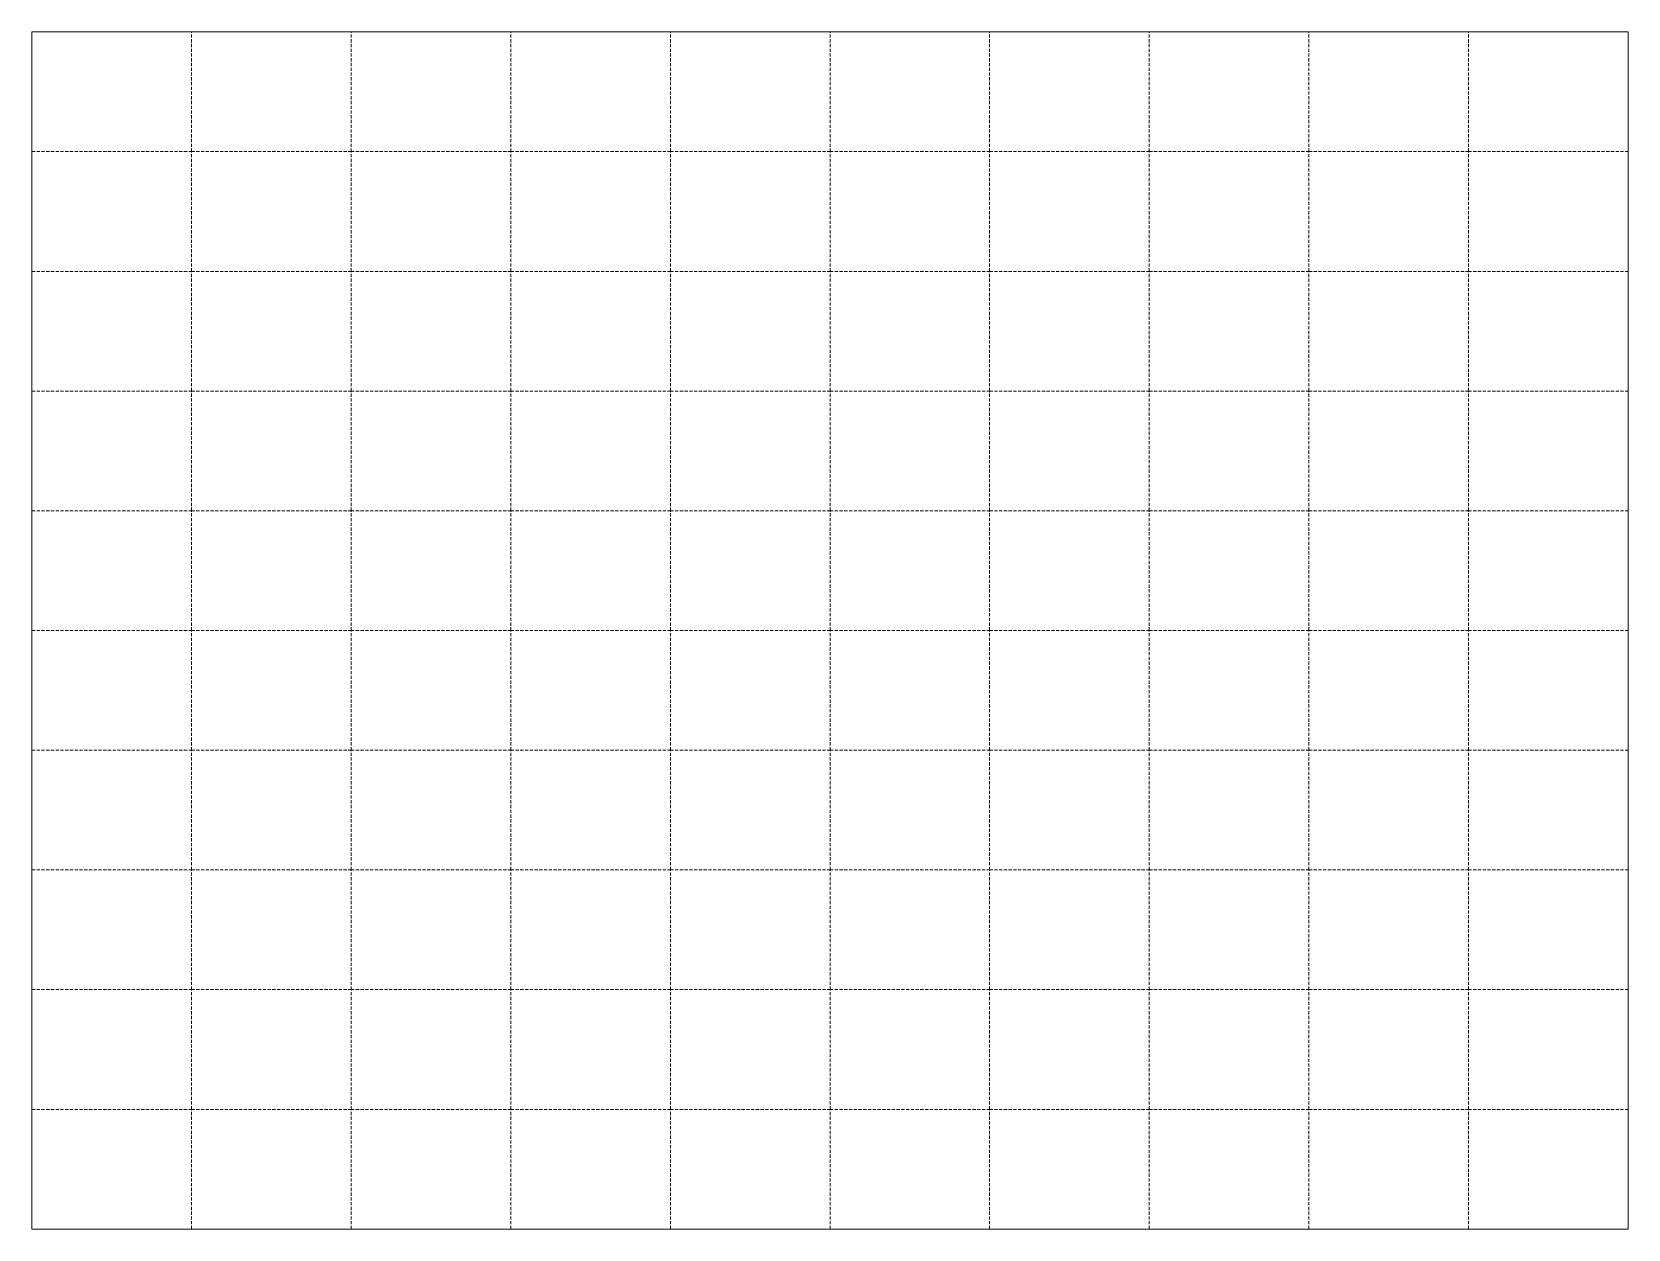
# Model space of a CAD drawing. Header units: inches. Extents: x 0 to 6400, y 0 to 4800.
import ezdxf

# ---------------------------------------------------------------- set-up
doc = ezdxf.new("R2010")
doc.units = ezdxf.units.IN
doc.linetypes.add('DASHED', pattern=[19.05, 12.7, -6.35])
doc.layers.add('Collision', color=1, linetype='CONTINUOUS', lineweight=0)
doc.layers.add('LevelScreenGrid', color=4, linetype='DASHED', lineweight=0)

msp = doc.modelspace()

# ---------------------------------------------------------------- linework, layer by layer
at = {"layer": 'Collision'}
for p, q in [((6400, 4800), (0, 4800)), ((0, 4800), (0, 0)), ((6400, 0), (6400, 4800)), ((0, 0), (6400, 0))]:
    msp.add_line(p, q, dxfattribs=at)
at = {"layer": 'LevelScreenGrid'}
for p, q in [((0, 4800), (0, 4320)), ((0, 4800), (640, 4800)), ((640, 4320), (640, 4800)), ((640, 4800), (1280, 4800)), ((1280, 4320), (1280, 4800)), ((1280, 4800), (1920, 4800)), ((1920, 4320), (1920, 4800)), ((1920, 4800), (2560, 4800)), ((2560, 4320), (2560, 4800)), ((2560, 4800), (3200, 4800)), ((3200, 4320), (3200, 4800)), ((3200, 4800), (3840, 4800)), ((3840, 4320), (3840, 4800)), ((3840, 4800), (4480, 4800)), ((4480, 4320), (4480, 4800)), ((4480, 4800), (5120, 4800)), ((5120, 4320), (5120, 4800)), ((5120, 4800), (5760, 4800)), ((5760, 4320), (5760, 4800)), ((5760, 4800), (6400, 4800)), ((6400, 4320), (6400, 4800)), ((0, 4320), (0, 3840)), ((0, 4320), (640, 4320)), ((640, 3840), (640, 4320)), ((640, 4320), (1280, 4320)), ((1280, 3840), (1280, 4320)), ((1280, 4320), (1920, 4320)), ((1920, 3840), (1920, 4320)), ((1920, 4320), (2560, 4320)), ((2560, 3840), (2560, 4320)), ((2560, 4320), (3200, 4320)), ((3200, 3840), (3200, 4320)), ((3200, 4320), (3840, 4320)), ((3840, 3840), (3840, 4320)), ((3840, 4320), (4480, 4320)), ((4480, 3840), (4480, 4320)), ((4480, 4320), (5120, 4320)), ((5120, 3840), (5120, 4320)), ((5120, 4320), (5760, 4320)), ((5760, 3840), (5760, 4320)), ((5760, 4320), (6400, 4320)), ((6400, 3840), (6400, 4320)), ((0, 3840), (0, 3360)), ((0, 3840), (640, 3840)), ((640, 3360), (640, 3840)), ((640, 3840), (1280, 3840)), ((1280, 3360), (1280, 3840)), ((1280, 3840), (1920, 3840)), ((1920, 3360), (1920, 3840)), ((1920, 3840), (2560, 3840)), ((2560, 3360), (2560, 3840)), ((2560, 3840), (3200, 3840)), ((3200, 3360), (3200, 3840)), ((3200, 3840), (3840, 3840)), ((3840, 3360), (3840, 3840)), ((3840, 3840), (4480, 3840)), ((4480, 3360), (4480, 3840)), ((4480, 3840), (5120, 3840)), ((5120, 3360), (5120, 3840)), ((5120, 3840), (5760, 3840)), ((5760, 3360), (5760, 3840)), ((5760, 3840), (6400, 3840)), ((6400, 3360), (6400, 3840)), ((0, 3360), (0, 2880)), ((0, 3360), (640, 3360)), ((640, 2880), (640, 3360)), ((640, 3360), (1280, 3360)), ((1280, 2880), (1280, 3360)), ((1280, 3360), (1920, 3360)), ((1920, 2880), (1920, 3360)), ((1920, 3360), (2560, 3360)), ((2560, 2880), (2560, 3360)), ((2560, 3360), (3200, 3360)), ((3200, 2880), (3200, 3360)), ((3200, 3360), (3840, 3360)), ((3840, 2880), (3840, 3360)), ((3840, 3360), (4480, 3360)), ((4480, 2880), (4480, 3360)), ((4480, 3360), (5120, 3360)), ((5120, 2880), (5120, 3360)), ((5120, 3360), (5760, 3360)), ((5760, 2880), (5760, 3360)), ((5760, 3360), (6400, 3360)), ((6400, 2880), (6400, 3360)), ((0, 2880), (0, 2400)), ((0, 2880), (640, 2880)), ((640, 2400), (640, 2880)), ((640, 2880), (1280, 2880)), ((1280, 2400), (1280, 2880)), ((1280, 2880), (1920, 2880)), ((1920, 2400), (1920, 2880)), ((1920, 2880), (2560, 2880)), ((2560, 2400), (2560, 2880)), ((2560, 2880), (3200, 2880)), ((3200, 2400), (3200, 2880)), ((3200, 2880), (3840, 2880)), ((3840, 2400), (3840, 2880)), ((3840, 2880), (4480, 2880)), ((4480, 2400), (4480, 2880)), ((4480, 2880), (5120, 2880)), ((5120, 2400), (5120, 2880)), ((5120, 2880), (5760, 2880)), ((5760, 2400), (5760, 2880)), ((5760, 2880), (6400, 2880)), ((6400, 2400), (6400, 2880)), ((0, 2400), (0, 1920)), ((0, 2400), (640, 2400)), ((640, 1920), (640, 2400)), ((640, 2400), (1280, 2400)), ((1280, 1920), (1280, 2400)), ((1280, 2400), (1920, 2400)), ((1920, 1920), (1920, 2400)), ((1920, 2400), (2560, 2400)), ((2560, 1920), (2560, 2400)), ((2560, 2400), (3200, 2400)), ((3200, 1920), (3200, 2400)), ((3200, 2400), (3840, 2400)), ((3840, 1920), (3840, 2400)), ((3840, 2400), (4480, 2400)), ((4480, 1920), (4480, 2400)), ((4480, 2400), (5120, 2400)), ((5120, 1920), (5120, 2400)), ((5120, 2400), (5760, 2400)), ((5760, 1920), (5760, 2400)), ((5760, 2400), (6400, 2400)), ((6400, 1920), (6400, 2400)), ((0, 1920), (0, 1440)), ((0, 1920), (640, 1920)), ((640, 1440), (640, 1920)), ((640, 1920), (1280, 1920)), ((1280, 1440), (1280, 1920)), ((1280, 1920), (1920, 1920)), ((1920, 1440), (1920, 1920)), ((1920, 1920), (2560, 1920)), ((2560, 1440), (2560, 1920)), ((2560, 1920), (3200, 1920)), ((3200, 1440), (3200, 1920)), ((3200, 1920), (3840, 1920)), ((3840, 1440), (3840, 1920)), ((3840, 1920), (4480, 1920)), ((4480, 1440), (4480, 1920)), ((4480, 1920), (5120, 1920)), ((5120, 1440), (5120, 1920)), ((5120, 1920), (5760, 1920)), ((5760, 1440), (5760, 1920)), ((5760, 1920), (6400, 1920)), ((6400, 1440), (6400, 1920)), ((0, 1440), (0, 960)), ((0, 1440), (640, 1440)), ((640, 960), (640, 1440)), ((640, 1440), (1280, 1440)), ((1280, 960), (1280, 1440)), ((1280, 1440), (1920, 1440)), ((1920, 960), (1920, 1440)), ((1920, 1440), (2560, 1440)), ((2560, 960), (2560, 1440)), ((2560, 1440), (3200, 1440)), ((3200, 960), (3200, 1440)), ((3200, 1440), (3840, 1440)), ((3840, 960), (3840, 1440)), ((3840, 1440), (4480, 1440)), ((4480, 960), (4480, 1440)), ((4480, 1440), (5120, 1440)), ((5120, 960), (5120, 1440)), ((5120, 1440), (5760, 1440)), ((5760, 960), (5760, 1440)), ((5760, 1440), (6400, 1440)), ((6400, 960), (6400, 1440)), ((0, 960), (0, 480)), ((0, 960), (640, 960)), ((640, 480), (640, 960)), ((640, 960), (1280, 960)), ((1280, 480), (1280, 960)), ((1280, 960), (1920, 960)), ((1920, 480), (1920, 960)), ((1920, 960), (2560, 960)), ((2560, 480), (2560, 960)), ((2560, 960), (3200, 960)), ((3200, 480), (3200, 960)), ((3200, 960), (3840, 960)), ((3840, 480), (3840, 960)), ((3840, 960), (4480, 960)), ((4480, 480), (4480, 960)), ((4480, 960), (5120, 960)), ((5120, 480), (5120, 960)), ((5120, 960), (5760, 960)), ((5760, 480), (5760, 960)), ((5760, 960), (6400, 960)), ((6400, 480), (6400, 960)), ((0, 480), (0, 0)), ((0, 480), (640, 480)), ((640, 0), (640, 480)), ((640, 480), (1280, 480)), ((1280, 0), (1280, 480)), ((1280, 480), (1920, 480)), ((1920, 0), (1920, 480)), ((1920, 480), (2560, 480)), ((2560, 0), (2560, 480)), ((2560, 480), (3200, 480)), ((3200, 0), (3200, 480)), ((3200, 480), (3840, 480)), ((3840, 0), (3840, 480)), ((3840, 480), (4480, 480)), ((4480, 0), (4480, 480)), ((4480, 480), (5120, 480)), ((5120, 0), (5120, 480)), ((5120, 480), (5760, 480)), ((5760, 0), (5760, 480)), ((5760, 480), (6400, 480)), ((6400, 0), (6400, 480)), ((0, 0), (640, 0)), ((640, 0), (1280, 0)), ((1280, 0), (1920, 0)), ((1920, 0), (2560, 0)), ((2560, 0), (3200, 0)), ((3200, 0), (3840, 0)), ((3840, 0), (4480, 0)), ((4480, 0), (5120, 0)), ((5120, 0), (5760, 0)), ((5760, 0), (6400, 0))]:
    msp.add_line(p, q, dxfattribs=at)

doc.saveas('drawing.dxf')
